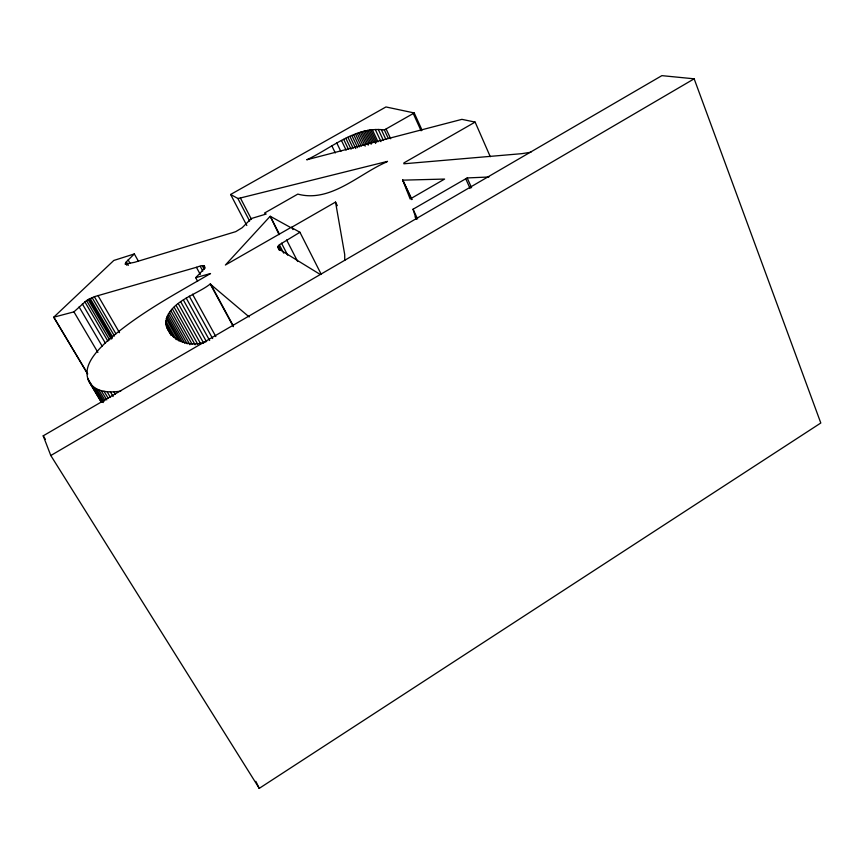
<?xml version="1.0" encoding="UTF-8"?>
<svg xmlns="http://www.w3.org/2000/svg" width="864" height="864" viewBox="0 0 864 864"><rect width="100%" height="100%" fill="white"/><g stroke="black" fill="none" stroke-linecap="round" stroke-linejoin="round"><path stroke-width="1.3" d="M344.768 260.399L344.693 254.416L335.534 202.079L291.308 227.491L299.927 232.276L321.278 274.417M206.658 341.42C191.138 348.106 169.301 341.291 165.748 323.395C167.508 301.828 196.376 295.153 210.222 284.018L249.21 316.958M402.732 180.155L444.604 179.064L410.162 199.001L402.732 180.155L411.836 199.616M279.277 250.268L277.906 246.629L279.374 244.771L299.927 232.276M138.294 260.993L134.33 253.94L126.349 261.824L125.075 264.146L134.46 262.332L235.764 231.638L242.201 227.696L251.338 218.527L266.144 214.034L264.46 213.095L297.821 194.098C330.566 203.04 359.24 173.675 386.597 162.011L387.515 161.363L240.376 197.986L237.87 198.461L230.623 194.476L385.96 106.952L414.234 112.957L422.032 130.108M269.838 216.648L225.396 265.021L290.758 227.578L270.248 216.281L279.061 234.63M197.597 281.221L195.664 277.668C200.729 272.549 212.522 261.371 196.409 267.3L94.349 296.687L86.551 300.532L73.937 311.861L53.719 317.207L113.81 260.453L134.33 253.94M490.288 156.719L475.124 122.094L461.894 119.351L306.731 159.786C331.106 148.608 355.288 126.058 384.34 129.946L414.234 112.957M259.254 788.357L820.8 423.004L694.159 78.818L661.878 75.643L43.2 435.834L50.803 455.522L259.254 788.357L255.83 781.326M50.803 455.522L694.159 78.818M416.286 219.38L413.046 209.228L467.186 177.941L488.916 177.001M475.124 122.094L403.855 162.94L403.888 163.793L521.888 153.652L530.971 152.215M195.664 277.668L210.535 273.532C174.485 294.548 136.966 314.356 105.754 342.468C95.634 352.253 81.065 367.416 89.51 382.439L101.293 402.116M120.712 391.154C109.987 392.688 96.131 392.612 89.51 382.439M319.842 274.223L279.623 249.523L278.046 247.882M43.2 435.834L45.338 439.258M98.68 389.815L104.879 400.205M53.968 317.477L87.739 373.95M53.719 317.207L87.458 373.637M96.368 388.757L103.972 401.479M94.295 387.482L103.302 402.548M92.459 386.003L102.136 402.16M87.588 378.281L101.412 401.36M88.398 380.398L101.509 402.289M104.026 391.284L108.162 398.218M101.228 390.658L106.758 399.924M113.897 391.813L115.279 394.135M110.365 391.856L113.119 396.49M107.071 391.684L110.527 397.483M73.937 311.861L97.902 352.426M82.35 303.912L105.484 343.354M79.088 306.925L102.33 346.442M86.551 300.532L109.566 339.898M84.856 301.817L107.903 341.204M92.07 297.551L114.48 336.042M90.148 298.393L112.568 336.863M89.057 298.944L112.18 338.569M88.096 299.506L111.229 339.131M97.934 295.499L119.491 332.672M94.349 296.687L115.916 333.796M166.234 325.847L171.526 335.232M167.173 328.342L171.148 335.372M128.142 259.913L130.129 263.434M126.349 261.824L128.336 265.334M125.507 262.904L126.824 265.248M166.687 316.98L180.5 341.55M166.158 318.568L178.686 340.848M165.726 320.965L176.267 339.682M165.748 323.395L173.696 337.489M170.824 310.586L189.918 344.704M169.474 312.228L187.196 343.84M168.34 313.826L184.788 343.148M167.411 315.403L182.596 342.425M174.161 307.206L195.124 344.768M172.379 308.912L192.089 344.164M178.34 303.685L200.642 343.764M176.148 305.467L197.705 344.153M183.384 300.013L206.215 341.215M180.76 301.86L203.645 343.094M189.27 296.179L212.63 338.548M186.214 298.112L209.639 340.492M192.532 294.203L215.838 336.571M202.392 265.928L204.314 269.471M210.654 284.126L233.172 325.631M210.222 284.018L233.377 326.678M200.243 266.339L202.802 271.058M196.409 267.3L200.275 274.396M203.893 265.788L205.178 268.153M230.623 194.476L246.812 225.504M240.376 197.986L251.521 219.434M237.87 198.461L249.62 221.054M279.374 244.771L283.694 253.152M278.37 245.743L280.832 250.538M277.906 246.629L279.752 250.225M415.141 216.94L415.746 218.128M270.248 216.281L279.472 234.252M281.513 243.194L287.669 255.161M286.621 239.965L297.648 261.5M291.74 227.178L292.95 229.576M335.534 202.079L337.316 205.697M331.776 145.67L335.286 152.928M336.776 142.938L340.859 151.427M343.688 139.363L348.343 149.062M341.464 140.486L346.118 150.185M349.931 136.382L355.72 148.522M347.922 137.311L353.149 148.23M345.848 138.305L351.076 149.224M355.493 133.996L361.271 146.156M353.711 134.73L359.5 146.88M351.864 135.518L357.653 147.668M360.396 132.203L366.163 144.396M358.83 132.732L365.191 146.135M357.199 133.337L362.977 145.508M366.347 130.594L372.082 142.744M364.867 130.928L371.164 144.277M363.377 131.306L369.112 143.435M361.886 131.728L368.237 145.152M372.298 129.676L378 141.804M370.807 129.838L376.542 142.042M369.317 130.043L375.624 143.446M367.837 130.291L373.561 142.463M402.764 180.004L411.858 199.454M378.281 129.449L383.422 140.454M413.046 209.228L417.604 218.959M375.278 129.47L380.992 141.653M386.143 129.038L390.668 138.769M384.34 129.946L388.303 138.445M381.305 129.611L385.852 139.352M413.305 113.648L421.103 130.81M467.186 177.941L471.582 187.747M465.696 178.664L470.092 188.471"/></g></svg>
